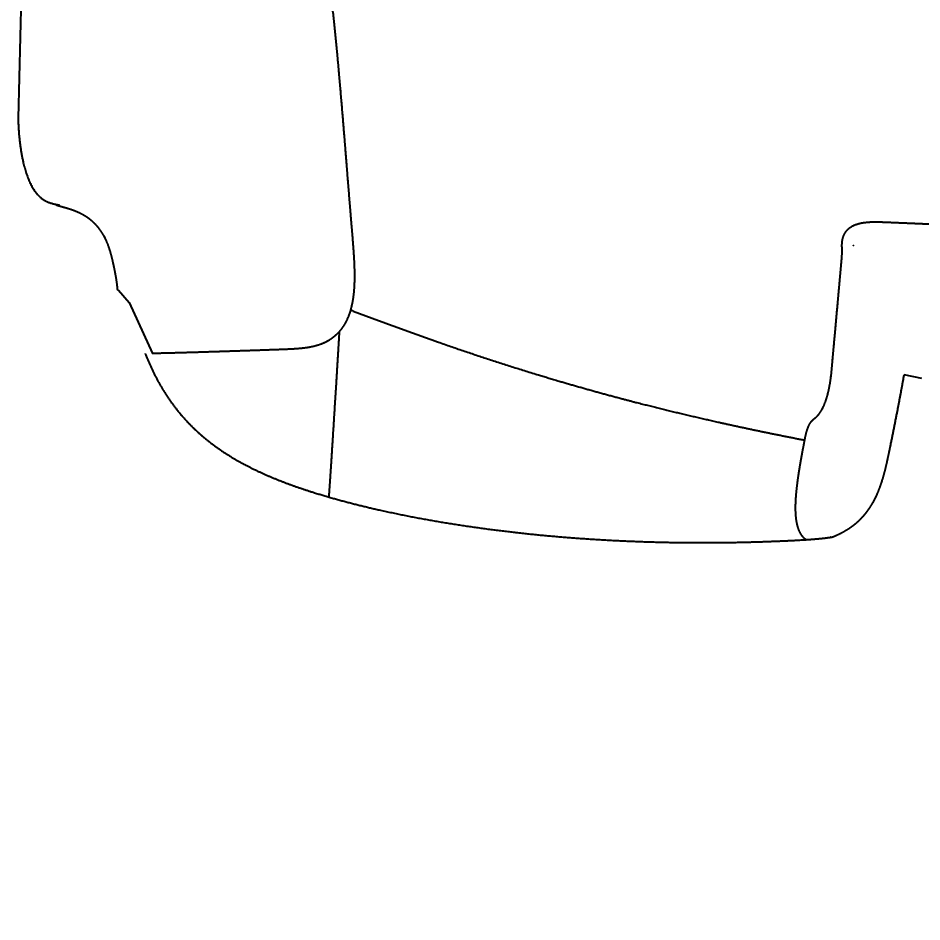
# Model space of a CAD drawing. Extents: x -912 to 8450, y -583 to 4401.
# Drawn here: x -513.9 to -291, y 2508.1 to 2730.9 of the extents above; entities that cross this region are included whole.
import ezdxf

# ---------------------------------------------------------------- set-up
doc = ezdxf.new("R2010")
doc.units = 0
doc.header["$MEASUREMENT"] = 0
doc.layers.get('0').update_dxf_attribs({"linetype": 'CONTINUOUS'})
for name, color, linetype in [('2', 7, 'CONTINUOUS'), ('5', 7, 'CONTINUOUS'), ('6', 7, 'CONTINUOUS')]:
    doc.layers.add(name, color=color, linetype=linetype)
doc.styles.get("Standard").update_dxf_attribs({"font": 'monotxt.shx'})
doc.dimstyles.new('DSTYLE1', dxfattribs={"dimtxt": 40, "dimasz": 53.333333, "dimexe": 4, "dimexo": 2, "dimgap": 2, "dimtad": 0, "dimtih": 1, "dimtoh": 1, "dimdec": 0, "dimzin": 3, "dimtxsty": 'STANDARD', "dimcen": 0.09, "dimazin": 3, "dimtp": 1, "dimtm": 1, "dimtfac": 1, "dimtdec": 4, "dimtofl": 0, "dimtmove": 0, "dimatfit": 3, "dimtolj": 1, "dimtzin": 0})

# ---------------------------------------------------------------- blocks, each defined once
blk = doc.blocks.new('_AH1')
at = {"color": 0, "linetype": 'CONTINUOUS'}
for p, q in [((-1, 0.166667), (0, 0)), ((-1, 0.166667), (-1, -0.166667)), ((0, 0), (-1, -0.166667)), ((0, 0), (-1, 0))]:
    blk.add_line(p, q, dxfattribs=at)
blk = doc.blocks.new('*D5')
at = {"layer": '2', "color": 1, "linetype": 'CONTINUOUS'}
for p, q in [((-513.93011, 2732.8714), (-513.93011, 4401.1407)), ((1992.8347, 2732.8713), (1992.8347, 4401.1407)), ((-513.93011, 4347.8074), (581.23245, 4347.8074)), ((1992.8347, 4347.8074), (794.56578, 4347.8074))]:
    blk.add_line(p, q, dxfattribs=at)
at = {"layer": '2', "color": 1, "xscale": 53.333333, "yscale": 53.333333, "zscale": 53.333333, "rotation": 180}
blk.add_blockref('_AH1', (-513.93011, 4347.8074), dxfattribs=at)
at = {"layer": '2', "color": 1, "xscale": 53.333333, "yscale": 53.333333, "zscale": 53.333333}
blk.add_blockref('_AH1', (1992.8347, 4347.8074), dxfattribs=at)
at = {"layer": '2', "color": 1, "linetype": 'CONTINUOUS'}
blk.add_text('2474', height=40, dxfattribs=at).set_placement((607.89912, 4327.8074))

msp = doc.modelspace()

# ---------------------------------------------------------------- linework, layer by layer
at = {"layer": '2', "color": 3, "linetype": 'CONTINUOUS'}
for p, q in [((-512.39007, 2769.8471), (-513.93011, 2706.2047)), ((-489.16578, 2663.8226), (-486.55488, 2660.8151)), ((-486.55488, 2660.8151), (-480.79196, 2648.2292)), ((-290.9891, 2642.0687), (-295.35529, 2642.9815))]:
    msp.add_line(p, q, dxfattribs=at)
for points, knots in [([(-487.47082, 2816.2482), (-487.54516, 2816.2552), (-487.62498, 2816.2637), (-487.69988, 2816.2729), (-487.77986, 2816.2843), (-487.82124, 2816.2925), (-487.82852, 2816.2944), (-487.83785, 2816.2977), (-487.8409, 2816.3003), (-487.84204, 2816.3015), (-487.91753, 2816.3529), (-487.99158, 2816.4011), (-488.05671, 2816.4439), (-488.19399, 2816.5432), (-488.22127, 2816.6132), (-488.1797, 2816.6438), (-487.95968, 2816.6797), (-487.44619, 2816.6665), (-487.11095, 2816.6479), (-486.43607, 2816.5977), (-485.55746, 2816.5183), (-485.18724, 2816.4836), (-484.3886, 2816.4067), (-483.47729, 2816.3156), (-482.99447, 2816.2667), (-481.98227, 2816.1632), (-480.87137, 2816.0478), (-480.29597, 2815.9881), (-479.11486, 2815.8655), (-477.85186, 2815.7351), (-477.20885, 2815.669), (-476.07467, 2815.5531), (-474.8905, 2815.4385), (-474.38815, 2815.3887), (-472.79132, 2815.2266), (-471.12385, 2815.0129), (-469.96235, 2814.8068), (-468.19203, 2814.3588), (-466.41795, 2813.6832), (-465.82499, 2813.4309), (-464.46473, 2812.7926), (-463.12157, 2812.0335), (-462.36978, 2811.5659), (-460.51972, 2810.3046), (-458.75805, 2808.8158), (-457.7416, 2807.8467), (-455.82809, 2805.7962), (-454.10836, 2803.5088), (-453.3085, 2802.3315), (-451.81736, 2799.9178), (-450.50185, 2797.3722), (-449.89015, 2796.0854), (-448.75004, 2793.4951), (-447.73636, 2790.8389), (-447.26226, 2789.5107), (-445.9389, 2785.5666), (-444.80448, 2781.5488), (-444.12163, 2778.8742), (-442.65334, 2772.6408), (-441.34806, 2766.3648), (-440.65895, 2762.7836), (-438.90684, 2752.9313), (-437.50715, 2743.0301), (-436.73967, 2736.7302), (-435.56721, 2725.8711), (-434.60824, 2715.0407), (-434.22243, 2710.4986), (-433.56755, 2702.5842), (-432.9328, 2694.7044), (-432.66304, 2691.3444), (-432.31931, 2687.0831), (-431.9711, 2682.8355), (-431.8968, 2681.9301), (-431.73575, 2679.9804), (-431.57054, 2678.0336), (-431.48326, 2676.9911), (-431.31103, 2674.8836), (-431.16013, 2672.7807), (-431.09255, 2671.7184), (-431.02079, 2670.2907), (-430.98122, 2668.8678), (-430.97347, 2668.5021), (-430.96292, 2667.7641), (-430.96307, 2667.0285), (-430.96624, 2666.6576), (-430.99446, 2665.0792), (-431.091, 2663.5146), (-431.21665, 2662.3287), (-431.53805, 2660.3195), (-432.07661, 2658.4004), (-432.34559, 2657.6168), (-432.90235, 2656.2869), (-433.61374, 2655.0624), (-433.94979, 2654.5573), (-434.57514, 2653.7344), (-435.28357, 2652.9946), (-435.59269, 2652.7016), (-436.38825, 2652.0181), (-437.25943, 2651.4368), (-437.80176, 2651.1289), (-439.17049, 2650.4711), (-440.63509, 2650.0217), (-441.51976, 2649.8223), (-443.04146, 2649.5693), (-444.58403, 2649.4212), (-445.21885, 2649.3735), (-446.45329, 2649.2978), (-447.68729, 2649.2442), (-448.28535, 2649.2209), (-449.83289, 2649.1643), (-451.37136, 2649.1097), (-452.31264, 2649.0768), (-456.13143, 2648.9449), (-459.87605, 2648.8209), (-462.64586, 2648.7305), (-467.54679, 2648.5705), (-472.07855, 2648.435), (-474.02653, 2648.3788), (-476.65554, 2648.31), (-478.95385, 2648.2613), (-479.62003, 2648.2484), (-480.24818, 2648.2375), (-480.83428, 2648.2285)], [0, 0, 0, 0, 0, 0, 0.0013194023, 0.0013194023, 0.0013194023, 0.0017955909, 0.0017955909, 0.0017955909, 0.0022722437, 0.0022722437, 0.0022722437, 0.020114983, 0.020114983, 0.020114983, 0.04854736, 0.04854736, 0.04854736, 0.077008221, 0.077008221, 0.077008221, 0.094974295, 0.094974295, 0.094974295, 0.11294037, 0.11294037, 0.11294037, 0.13069242, 0.13069242, 0.13069242, 0.14803199, 0.14803199, 0.14803199, 0.16045032, 0.16045032, 0.16045032, 0.18690031, 0.18690031, 0.18690031, 0.20021919, 0.20021919, 0.20021919, 0.21758419, 0.21758419, 0.21758419, 0.24360062, 0.24360062, 0.24360062, 0.26894451, 0.26894451, 0.26894451, 0.29383059, 0.29383059, 0.29383059, 0.31824598, 0.31824598, 0.31824598, 0.36576316, 0.36576316, 0.36576316, 0.4284313, 0.4284313, 0.4284313, 0.53774685, 0.53774685, 0.53774685, 0.6169504, 0.6169504, 0.6169504, 0.67604838, 0.67604838, 0.67604838, 0.69207008, 0.69207008, 0.69207008, 0.71057803, 0.71057803, 0.71057803, 0.72951849, 0.72951849, 0.72951849, 0.73607702, 0.73607702, 0.73607702, 0.74276899, 0.74276899, 0.74276899, 0.76460717, 0.76460717, 0.76460717, 0.78035544, 0.78035544, 0.78035544, 0.79228184, 0.79228184, 0.79228184, 0.80080462, 0.80080462, 0.80080462, 0.81332251, 0.81332251, 0.81332251, 0.8312729, 0.8312729, 0.8312729, 0.84376939, 0.84376939, 0.84376939, 0.85554946, 0.85554946, 0.85554946, 0.87430317, 0.87430317, 0.87430317, 0.9319586, 0.9319586, 0.9319586, 0.97926948, 0.97926948, 0.97926948, 1, 1, 1, 1, 1, 1]), ([(-502.32034, 2684.1387), (-502.91271, 2684.3116), (-503.439, 2684.464), (-503.88341, 2684.5943), (-504.50625, 2684.7915), (-504.56993, 2684.8757), (-504.44735, 2684.8871), (-504.15364, 2684.8678), (-503.70683, 2684.8207)], [0, 0, 0, 0, 0, 0, 0.52487305, 0.52487305, 0.52487305, 1, 1, 1, 1, 1, 1]), ([(-319.68941, 2602.3819), (-319.72192, 2602.4082), (-319.75411, 2602.4349), (-319.78597, 2602.462), (-320.09745, 2602.7326), (-320.37792, 2603.038), (-320.60673, 2603.3393), (-321.18385, 2604.2504), (-321.59668, 2605.3503), (-321.79814, 2606.1269), (-322.07456, 2607.7429), (-322.16115, 2609.5784), (-322.16335, 2610.5043), (-322.09698, 2612.4302), (-321.90815, 2614.5115), (-321.78734, 2615.5815), (-321.49718, 2617.797), (-321.12584, 2620.1338), (-320.92171, 2621.336), (-320.59692, 2623.1542), (-320.2448, 2625.025), (-320.12792, 2625.6376), (-319.93112, 2626.6577), (-319.72809, 2627.6912), (-319.64253, 2628.0968), (-319.4725, 2628.7942), (-319.26806, 2629.4513), (-319.17356, 2629.7239), (-318.97139, 2630.2441), (-318.74567, 2630.7051), (-318.6276, 2630.9185), (-318.38172, 2631.3112), (-318.12496, 2631.6298), (-317.99353, 2631.7717), (-317.72622, 2632.0267), (-317.45816, 2632.2394), (-317.32343, 2632.3415), (-316.99533, 2632.599), (-316.66172, 2632.939), (-316.46397, 2633.1698), (-315.87478, 2633.9506), (-315.30407, 2634.9948), (-314.94726, 2635.8022), (-314.44833, 2637.2049), (-314.05085, 2638.7715), (-313.92166, 2639.3537), (-313.69041, 2640.544), (-313.50686, 2641.7759), (-313.42632, 2642.3987), (-313.30623, 2643.4457), (-313.20266, 2644.502), (-313.16344, 2644.9259), (-313.05477, 2646.1387), (-312.94596, 2647.3516), (-312.87483, 2648.14), (-312.68108, 2650.2833), (-312.48734, 2652.4271), (-312.36483, 2653.7825), (-311.99063, 2657.9173), (-311.6164, 2662.0541), (-311.36553, 2664.8358), (-311.07969, 2668.0224), (-310.79611, 2671.211), (-310.75653, 2671.6132), (-310.7083, 2672.2889), (-310.68398, 2672.9718), (-310.67844, 2673.244), (-310.67639, 2673.7575), (-310.6911, 2674.2727), (-310.70766, 2674.5142), (-310.71978, 2675.3146), (-310.64, 2676.1117), (-310.52996, 2676.6619), (-310.19622, 2677.6369), (-309.62045, 2678.4777), (-309.30693, 2678.8216), (-308.67926, 2679.3534), (-307.9634, 2679.7484), (-307.63654, 2679.8973), (-306.96648, 2680.1519), (-306.27281, 2680.3315), (-305.92238, 2680.4055), (-304.97008, 2680.5691), (-304.00549, 2680.6492), (-303.39706, 2680.676), (-302.23948, 2680.6931), (-301.08125, 2680.6639), (-300.53258, 2680.6424), (-299.33885, 2680.5925), (-298.14497, 2680.5427), (-297.49978, 2680.5159), (-295.9419, 2680.4512), (-294.38374, 2680.3868), (-293.47085, 2680.3484), (-291.63904, 2680.2694), (-289.80692, 2680.1861), (-288.88783, 2680.1429), (-286.62099, 2680.0345), (-284.35343, 2679.931), (-283.00675, 2679.8725), (-279.57698, 2679.7238), (-276.17699, 2679.5673), (-274.12685, 2679.4648), (-271.90052, 2679.3396), (-269.72543, 2679.1966), (-269.52805, 2679.1768), (-268.97929, 2679.1746), (-268.44245, 2679.284), (-268.11053, 2679.4081), (-267.57533, 2679.7247), (-267.14446, 2680.1872), (-266.98241, 2680.408), (-266.70369, 2680.8833), (-266.51116, 2681.4088), (-266.4353, 2681.6797), (-266.37342, 2681.9778), (-266.33119, 2682.2798), (-266.32811, 2682.3018), (-266.24983, 2682.8535), (-266.18359, 2683.4066), (-266.12921, 2683.9386), (-266.08008, 2684.4709), (-266.03094, 2685.0033)], [0, 0, 0, 0, 0, 0, 0.0036659286, 0.0036659286, 0.0036659286, 0.036198202, 0.036198202, 0.036198202, 0.094418007, 0.094418007, 0.094418007, 0.1479903, 0.1479903, 0.1479903, 0.20097008, 0.20097008, 0.20097008, 0.25446655, 0.25446655, 0.25446655, 0.28017766, 0.28017766, 0.28017766, 0.29691969, 0.29691969, 0.29691969, 0.30953064, 0.30953064, 0.30953064, 0.3221416, 0.3221416, 0.3221416, 0.33495297, 0.33495297, 0.33495297, 0.34802668, 0.34802668, 0.34802668, 0.36688405, 0.36688405, 0.36688405, 0.4044099, 0.4044099, 0.4044099, 0.42557215, 0.42557215, 0.42557215, 0.44669263, 0.44669263, 0.44669263, 0.46079302, 0.46079302, 0.46079302, 0.48698084, 0.48698084, 0.48698084, 0.5319848, 0.5319848, 0.5319848, 0.62425694, 0.62425694, 0.62425694, 0.63763714, 0.63763714, 0.63763714, 0.64645054, 0.64645054, 0.64645054, 0.65422033, 0.65422033, 0.65422033, 0.6721797, 0.6721797, 0.6721797, 0.68725049, 0.68725049, 0.68725049, 0.69908992, 0.69908992, 0.69908992, 0.71092935, 0.71092935, 0.71092935, 0.7310402, 0.7310402, 0.7310402, 0.74915205, 0.74915205, 0.74915205, 0.77044581, 0.77044581, 0.77044581, 0.80056473, 0.80056473, 0.80056473, 0.83087784, 0.83087784, 0.83087784, 0.87532211, 0.87532211, 0.87532211, 0.94430397, 0.94430397, 0.94430397, 0.95120669, 0.95120669, 0.95120669, 0.96348082, 0.96348082, 0.96348082, 0.97267768, 0.97267768, 0.97267768, 0.98187454, 0.98187454, 0.98187454, 0.98259515, 0.98259515, 0.98259515, 1, 1, 1, 1, 1, 1]), ([(-490.47026, 2670.5969), (-490.63569, 2671.3316), (-490.8053, 2672.0554), (-490.98757, 2672.7598), (-491.31732, 2673.8934), (-491.70015, 2674.9617), (-491.86066, 2675.3735), (-492.26128, 2676.3174), (-492.71158, 2677.1901), (-492.98724, 2677.6677), (-493.61804, 2678.6493), (-494.30595, 2679.5045), (-494.69035, 2679.9292), (-495.37236, 2680.6034), (-496.05729, 2681.1706), (-496.34639, 2681.393), (-496.92517, 2681.809), (-497.49096, 2682.1644), (-497.773, 2682.3302), (-498.38498, 2682.6681), (-498.97899, 2682.9537), (-499.2973, 2683.096), (-500.13555, 2683.4455), (-500.93803, 2683.7235), (-501.41754, 2683.8745), (-501.88637, 2684.012), (-502.32034, 2684.1387)], [0, 0, 0, 0, 0, 0, 0.1307105, 0.1307105, 0.1307105, 0.21636581, 0.21636581, 0.21636581, 0.33302059, 0.33302059, 0.33302059, 0.47013561, 0.47013561, 0.47013561, 0.57079198, 0.57079198, 0.57079198, 0.67308643, 0.67308643, 0.67308643, 0.79534625, 0.79534625, 0.79534625, 1, 1, 1, 1, 1, 1]), ([(-307.89713, 2674.8288), (-307.89592, 2674.8295), (-307.89493, 2674.8304), (-307.89368, 2674.8322), (-307.89398, 2674.8495), (-307.9029, 2674.8767), (-307.89665, 2674.8833), (-307.89878, 2674.9005), (-307.89925, 2674.9134)], [0, 0, 0, 0, 0, 0, 0.125, 0.125, 0.25, 1, 1, 1, 1, 1, 1]), ([(-489.16578, 2663.8226), (-489.18476, 2663.8223), (-489.20229, 2663.8222), (-489.21845, 2663.8226), (-489.26298, 2663.827), (-489.2974, 2663.8452), (-489.31648, 2663.8664), (-489.34866, 2663.9348), (-489.37343, 2664.0752), (-489.38513, 2664.1684), (-489.40545, 2664.3681), (-489.43429, 2664.6669), (-489.44737, 2664.7992), (-489.47888, 2665.1021), (-489.52446, 2665.4866), (-489.55155, 2665.7006), (-489.59251, 2666.0008), (-489.6417, 2666.3307), (-489.65273, 2666.4034), (-489.72701, 2666.8851), (-489.81719, 2667.4165), (-489.90357, 2667.8871), (-490.03822, 2668.5801), (-490.18295, 2669.2775), (-490.22871, 2669.4945), (-490.304, 2669.846), (-490.38079, 2670.196), (-490.41045, 2670.33), (-490.44028, 2670.4637), (-490.47029, 2670.5969)], [0, 0, 0, 0, 0, 0, 0.090085694, 0.090085694, 0.090085694, 0.26890977, 0.26890977, 0.26890977, 0.44773385, 0.44773385, 0.44773385, 0.56012566, 0.56012566, 0.56012566, 0.67252194, 0.67252194, 0.67252194, 0.70355842, 0.70355842, 0.70355842, 0.87458003, 0.87458003, 0.87458003, 0.95186571, 0.95186571, 0.95186571, 1, 1, 1, 1, 1, 1]), ([(-431.9375, 2658.9573), (-424.66931, 2656.1913), (-417.32452, 2653.4741), (-409.90531, 2650.8343), (-397.7983, 2646.7276), (-385.52678, 2642.9108), (-380.82317, 2641.4994), (-372.73159, 2639.1617), (-364.58262, 2636.9664), (-361.1822, 2636.0784), (-351.0388, 2633.5124), (-340.8221, 2631.1687), (-334.01378, 2629.6932), (-327.08208, 2628.2742), (-320.13042, 2626.9253), (-320.02949, 2626.905), (-319.92834, 2626.8852), (-319.8268, 2626.867)], [0, 0, 0, 0, 0, 0, 0.34045188, 0.34045188, 0.34045188, 0.55042195, 0.55042195, 0.55042195, 0.70006419, 0.70006419, 0.70006419, 0.99563796, 0.99563796, 0.99563796, 1, 1, 1, 1, 1, 1]), ([(-434.70766, 2653.6259), (-434.8979, 2650.5374), (-435.08618, 2647.4829), (-435.27219, 2644.4745), (-435.58627, 2639.4037), (-435.88559, 2634.6058), (-436.00792, 2632.6527), (-436.28354, 2628.2682), (-436.53304, 2624.3575), (-436.66554, 2622.3137), (-436.84319, 2619.5952), (-436.98928, 2617.3983), (-437.03459, 2616.7291), (-437.11878, 2615.507), (-437.18976, 2614.5045), (-437.22176, 2614.0561), (-437.25565, 2613.5815), (-437.28658, 2613.1668), (-437.29133, 2613.1034), (-437.29599, 2613.0414), (-437.30056, 2612.9807)], [0, 0, 0, 0, 0, 0, 0.26867014, 0.26867014, 0.26867014, 0.46265379, 0.46265379, 0.46265379, 0.72087172, 0.72087172, 0.72087172, 0.8487532, 0.8487532, 0.8487532, 0.97635754, 0.97635754, 0.97635754, 1, 1, 1, 1, 1, 1]), ([(-482.58774, 2648.2249), (-482.55087, 2648.1292), (-482.51285, 2648.0339), (-482.47451, 2647.9388), (-481.31531, 2645.0303), (-479.98233, 2642.1902), (-478.50654, 2639.5312), (-475.15077, 2634.4665), (-471.03908, 2630.0145), (-468.80635, 2627.9689), (-464.06396, 2624.2473), (-458.89164, 2621.2027), (-456.22963, 2619.8348), (-450.79936, 2617.3544), (-445.21148, 2615.3025), (-442.39209, 2614.3623), (-434.10052, 2611.816), (-425.69034, 2609.7524), (-420.12897, 2608.5594), (-408.96201, 2606.4532), (-397.73003, 2604.849), (-392.10326, 2604.1581), (-380.83372, 2602.9881), (-369.54272, 2602.2252), (-363.8944, 2601.9416), (-352.59643, 2601.5649), (-341.30323, 2601.5566), (-335.65972, 2601.6418), (-327.92674, 2601.8768), (-320.20576, 2602.2762), (-318.11708, 2602.4024), (-315.81613, 2602.5956), (-313.53623, 2602.9207), (-313.32329, 2602.946), (-313.11406, 2602.991), (-312.90873, 2603.0492)], [0, 0, 0, 0, 0, 0, 0.0027060724, 0.0027060724, 0.0027060724, 0.08265763, 0.08265763, 0.08265763, 0.16260919, 0.16260919, 0.16260919, 0.24256075, 0.24256075, 0.24256075, 0.3225123, 0.3225123, 0.3225123, 0.47615897, 0.47615897, 0.47615897, 0.62980563, 0.62980563, 0.62980563, 0.7834523, 0.7834523, 0.7834523, 0.93709896, 0.93709896, 0.93709896, 0.99415735, 0.99415735, 0.99415735, 1, 1, 1, 1, 1, 1]), ([(-312.90873, 2603.0492), (-312.45174, 2603.2444), (-311.98461, 2603.4531), (-311.5077, 2603.678), (-310.55459, 2604.157), (-309.57813, 2604.7206), (-309.09599, 2605.0198), (-307.93704, 2605.8001), (-306.80145, 2606.7334), (-306.1563, 2607.3342), (-305.32534, 2608.2206), (-304.5601, 2609.1939), (-304.36573, 2609.4529), (-303.89401, 2610.1104), (-303.45278, 2610.7992), (-303.20023, 2611.2216), (-302.63107, 2612.2387), (-302.12346, 2613.2991), (-301.85077, 2613.9213), (-301.27139, 2615.3618), (-300.77959, 2616.8396), (-300.52761, 2617.6773), (-300.05416, 2619.3993), (-299.6477, 2621.1362), (-299.45277, 2622.0249), (-299.09729, 2623.7131), (-298.74694, 2625.4019), (-298.58241, 2626.2007), (-297.79849, 2630.034), (-297.04194, 2633.869), (-296.46099, 2636.9058), (-295.89861, 2639.9433), (-295.35529, 2642.9815)], [0, 0, 0, 0, 0, 0, 0.073995016, 0.073995016, 0.073995016, 0.14520517, 0.14520517, 0.14520517, 0.24526142, 0.24526142, 0.24526142, 0.28043607, 0.28043607, 0.28043607, 0.3328511, 0.3328511, 0.3328511, 0.40405608, 0.40405608, 0.40405608, 0.49528459, 0.49528459, 0.49528459, 0.59041251, 0.59041251, 0.59041251, 0.67577008, 0.67577008, 0.67577008, 1, 1, 1, 1, 1, 1])]:
    msp.add_open_spline(points, degree=5, knots=knots, dxfattribs=at)
msp.add_open_spline([(-513.93011, 2706.2047), (-513.75163, 2701.8572), (-513.54607, 2695.3559), (-511.16467, 2686.1043), (-507.91866, 2685.6371), (-503.70686, 2684.8207)], degree=5, dxfattribs=at)
at = {"layer": '5', "color": 30, "linetype": 'CONTINUOUS'}
for points in [[(712.1372, 1221.5303, 0.000000062), (710.80704, 1221.5303, 0.0000010741)], [(716.12767, 1221.5303, 0.0000000683), (714.79751, 1221.5303)]]:
    msp.add_lwpolyline(points, format="xyb", dxfattribs=at)
at = {"layer": '6', "color": 3, "linetype": 'CONTINUOUS'}
for points in [[(783.94842, 1743.7872, 0.0000002303), (782.49968, 1743.7872, -0.000000053), (781.05094, 1743.7872, -0.0000009089), (779.6022, 1743.7872, 0.0000002091), (778.15347, 1743.7872, 0.0000035866)], [(783.94842, 1742.9872, 0.0000002303), (782.49968, 1742.9872, -0.000000053), (781.05094, 1742.9872, -0.0000009089), (779.6022, 1742.9872, 0.0000002091), (778.15347, 1742.9872, 0.0000035866)], [(786.84589, 1743.7872, 0.0000000583), (785.39715, 1743.7872)], [(786.84589, 1742.9872, 0.0000000583), (785.39715, 1742.9872)], [(221.17893, 1743.7872, -0.0000000728), (219.73019, 1743.7872, 0.0000003162), (218.28146, 1743.7872)], [(221.17893, 1742.9872, -0.0000000728), (219.73019, 1742.9872, 0.0000003162), (218.28146, 1742.9872)], [(216.83272, 1743.7872, -0.0000000801), (215.38398, 1743.7872)], [(216.83272, 1742.9872, -0.0000000801), (215.38398, 1742.9872)], [(474.39222, 1743.7872, -0.0000000909), (472.94348, 1743.7872, -0.0000015586)], [(474.39222, 1742.9872, -0.0000000909), (472.94348, 1742.9872, -0.0000015586)], [(478.73843, 1743.7872, -0.0000001), (477.28969, 1743.7872)], [(478.73843, 1742.9872, -0.0000001), (477.28969, 1742.9872)], [(378.93341, 1743.7872, 0.000000101), (377.48468, 1743.7872, -0.0000004386)], [(378.93341, 1742.9872, 0.000000101), (377.48468, 1742.9872, -0.0000004386)], [(374.5872, 1743.7872, 0.0000001111), (373.13847, 1743.7872, 1)], [(374.5872, 1742.9872, 0.0000001111), (373.13847, 1742.9872)]]:
    msp.add_lwpolyline(points, format="xyb", dxfattribs=at)

# ---------------------------------------------------------------- dimensions: what is measured, and where the dimension line sits
at = {"layer": '2', "color": 1, "linetype": 'CONTINUOUS'}
dim = msp.add_linear_dim(base=(1992.8347, 4347.8074), p1=(-513.93011, 2706.2047), p2=(1992.8347, 2706.2047), text='2474', dimstyle='DSTYLE1', override={"dimblk": '_AH1', "dimsah": 0}, dxfattribs=at)
dim.commit()
dim.dimension.update_dxf_attribs({"geometry": '*D5', "text_midpoint": (687.89912, 4347.8074), "dimtype": 128})

doc.saveas('drawing.dxf')
